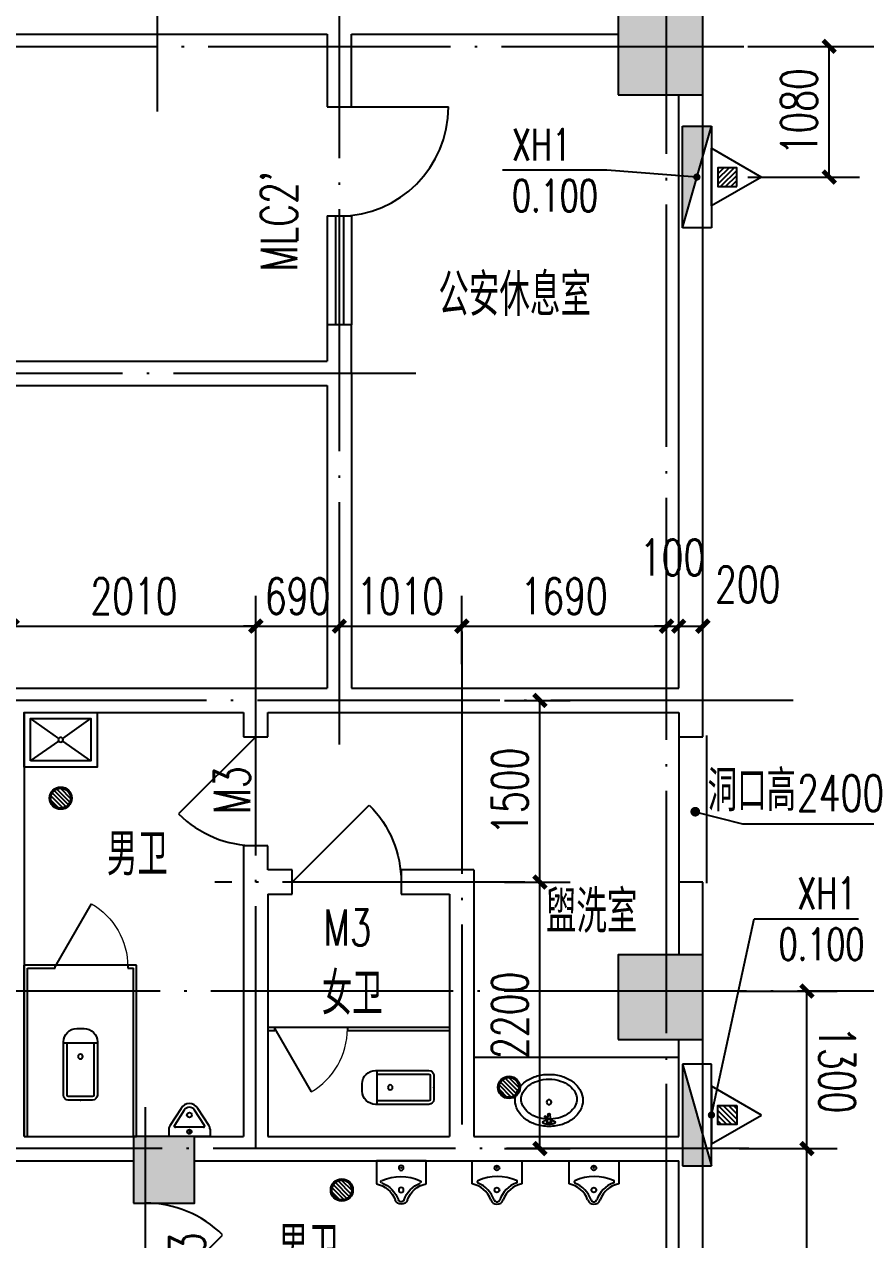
# Model space of a CAD drawing. Extents: x 63793 to 231107, y 20849 to 337643.
# Drawn here: x 183299 to 190242, y 269587 to 279621 of the extents above; entities that cross this region are included whole.
import ezdxf

# ---------------------------------------------------------------- set-up
doc = ezdxf.new("R2010")
doc.units = 0
doc.header["$LTSCALE"] = 1000
doc.header["$MEASUREMENT"] = 0
for name, pattern in [('CONTINOUS', [0]), ('DASH', [0.35, 0.25, -0.1]), ('DOTE', [2.42, 2, -0.2, 0.02, -0.2])]:
    doc.linetypes.add(name, pattern=pattern)
for name, color, linetype in [('COLUMN', 2, 'Continuous'), ('DIM_LEAD', 3, 'Continuous'), ('DOTE', 1, 'DOTE'), ('EQUIP_消火栓', 7, 'Continuous'), ('EQUIP_消防', 7, 'Continuous'), ('LATRINE', 6, 'Continuous'), ('LVTRY', 6, 'Continuous'), ('PUB_DIM', 3, 'Continuous'), ('PUB_HATCH', 8, 'Continuous'), ('PUB_TEXT', 7, 'Continuous'), ('WALL', 2, 'Continuous'), ('WINDOW', 4, 'Continuous'), ('WINDOW_TEXT', 7, 'Continuous'), ('厨卫', 30, 'Continuous'), ('家具', 7, 'Continuous'), ('新块$0$PUB_DIM', 3, 'Continuous')]:
    doc.layers.add(name, color=color, linetype=linetype)
doc.styles.add('_HZTXT', font='txt.shx', dxfattribs={"width": 0.7, "bigfont": 'HZTXT.shx'})
doc.styles.add('_TCH_DIM', font='SIMPLEX', dxfattribs={"bigfont": 'GBCBIG'})
doc.styles.add('_TCH_DIM_T3', font='SIMPLEX', dxfattribs={"width": 0.705882, "bigfont": 'GBCBIG'})
doc.styles.add('_TCH_WINDOW', font='SIMPLEX', dxfattribs={"height": 3.5, "bigfont": 'GBCBIG'})
doc.styles.get("Standard").update_dxf_attribs({"font": 'gbenor.shx', "bigfont": 'gbcbig.shx'})
doc.dimstyles.new('_TCH_ARCH&&100', dxfattribs={"dimtxt": 297.5, "dimasz": 100, "dimexe": 250, "dimexo": 300, "dimgap": 100, "dimtad": 1, "dimdec": 0, "dimzin": 0, "dimdsep": 46, "dimtxsty": '_TCH_DIM_T3', "dimblk": 'ARCHTICK', "dimcen": 0.09, "dimclrt": 7, "dimazin": 2, "dimtfac": 1, "dimtdec": 0, "dimtix": 1, "dimtmove": 2, "dimatfit": 3, "dimfxl": 0, "dimtolj": 1, "dimtzin": 0, "dimarcsym": 0})

# ---------------------------------------------------------------- blocks, each defined once
blk = doc.blocks.new('$lvtry$00000223')
for p, q in [((-205, 0, 0), (205, 0, 0)), ((-205, -191, 0), (-205, 0, 0)), ((205, 0, 0), (205, -191, 0))]:
    blk.add_line(p, q)
for centre in [(0, -60, 0), (0, -242, 0)]:
    blk.add_circle(centre, 20)
for centre, radius, start, end in [((-243, -391, 0), 203, 19.2639, 79.2894), ((-152, -175, 0), 10, 114.1084, 248.1394), ((5, -526, 0), 395, 66.6675, 114.1084), ((-243, -401, 0), 233, 19.2639, 68.1394), ((243, -401, 0), 233, 110.4941, 160.7361), ((243, -391, 0), 203, 100.7106, 160.7361), ((158, -173, 0), 10, 290.4941, 66.6675), ((0, -306, 0), 54, 199.2639, 269.7777), ((0, -316, 0), 24, 199.2639, 269.4998), ((0, -306, 0), 54, 270.2223, 340.7361), ((0, -316, 0), 24, 270.5002, 340.7361)]:
    blk.add_arc(centre, radius, start, end)
blk.add_point((0, -60, 0))
blk = doc.blocks.new('A$C53763DD8')
at = {"layer": 'LVTRY', "color": 6, "linetype": 'Continuous', "ltscale": 5}
for p, q in [((100, 800), (567, 473)), ((1100, 800), (633, 473)), ((567, 427), (100, 100)), ((633, 427), (1100, 100))]:
    blk.add_line(p, q, dxfattribs=at)
for points in [[(0, 900), (0, 0), (1200, 0), (1200, 900)], [(100, 800), (100, 100), (1100, 100), (1100, 800)]]:
    blk.add_lwpolyline(points, close=True, dxfattribs=at)
blk.add_circle((600, 450), 39.7, dxfattribs=at)
blk = doc.blocks.new('drgrt')
at = {"layer": '厨卫'}
h = blk.add_hatch(dxfattribs=at)
h.set_pattern_fill('ANSI31', color=256, scale=200, angle=-90, style=0)
h.set_pattern_definition([(135, (467302.654, -452121.677), (-17.6776695, -17.6776695), [])])
h.paths.add_polyline_path([(622639, -8723, 1), (622639, -8887, 1)])
h = blk.add_hatch(dxfattribs=at)
h.set_pattern_fill('ANSI31', color=256, scale=200, angle=-90, style=0)
h.set_pattern_definition([(135, (467302.654, -452121.677), (-17.6776695, -17.6776695), [])])
h.paths.add_polyline_path([(622639, -8723, 1), (622639, -8887, 1)])
h = blk.add_hatch(dxfattribs=at)
h.set_pattern_fill('ANSI31', color=256, scale=200, angle=-90, style=0)
h.set_pattern_definition([(135, (466585.184, -452264.022), (-17.6776695, -17.6776695), [])])
h.paths.add_polyline_path([(621921, -8865, 1), (621921, -9029, 1)])
h = blk.add_hatch(dxfattribs=at)
h.set_pattern_fill('ANSI31', color=256, scale=200, angle=-90, style=0)
h.set_pattern_definition([(135, (466585.184, -452264.022), (-17.6776695, -17.6776695), [])])
h.paths.add_polyline_path([(621921, -8865, 1), (621921, -9029, 1)])
h = blk.add_hatch(dxfattribs=at)
h.set_pattern_fill('ANSI31', color=256, scale=200, angle=-90, style=0)
h.set_pattern_definition([(135, (466585.184, -453600.247), (-17.6776695, -17.6776695), [])])
h.paths.add_polyline_path([(621921, -10201, 1), (621921, -10365, 1)])
h = blk.add_hatch(dxfattribs=at)
h.set_pattern_fill('ANSI31', color=256, scale=200, angle=-90, style=0)
h.set_pattern_definition([(135, (466585.184, -453600.247), (-17.6776695, -17.6776695), [])])
h.paths.add_polyline_path([(621921, -10201, 1), (621921, -10365, 1)])
h = blk.add_hatch(dxfattribs=at)
h.set_pattern_fill('ANSI31', color=256, scale=200, angle=-90, style=0)
h.set_pattern_definition([(135, (471002.692, -454509.946), (-17.6776695, -17.6776695), [])])
h.paths.add_polyline_path([(626339, -11111, 1), (626339, -11275, 1)])
h = blk.add_hatch(dxfattribs=at)
h.set_pattern_fill('ANSI31', color=256, scale=200, angle=-90, style=0)
h.set_pattern_definition([(135, (471002.692, -454509.946), (-17.6776695, -17.6776695), [])])
h.paths.add_polyline_path([(626339, -11111, 1), (626339, -11275, 1)])
h = blk.add_hatch(dxfattribs=at)
h.set_pattern_fill('ANSI31', color=256, scale=200, angle=-90, style=0)
h.set_pattern_definition([(135, (469622.653, -455356.53), (-17.6776695, -17.6776695), [])])
h.paths.add_polyline_path([(624959, -11958, 1), (624959, -12121, 1)])
h = blk.add_hatch(dxfattribs=at)
h.set_pattern_fill('ANSI31', color=256, scale=200, angle=-90, style=0)
h.set_pattern_definition([(135, (469622.653, -455356.53), (-17.6776695, -17.6776695), [])])
h.paths.add_polyline_path([(624959, -11958, 1), (624959, -12121, 1)])
h = blk.add_hatch(dxfattribs=at)
h.set_pattern_fill('ANSI31', color=256, scale=200, angle=-90, style=0)
h.set_pattern_definition([(135, (464652.654, -456055.464), (-17.6776695, -17.6776695), [])])
h.paths.add_polyline_path([(619989, -12657, 1), (619989, -12820, 1)])
h = blk.add_hatch(dxfattribs=at)
h.set_pattern_fill('ANSI31', color=256, scale=200, angle=-90, style=0)
h.set_pattern_definition([(135, (464652.654, -456055.464), (-17.6776695, -17.6776695), [])])
h.paths.add_polyline_path([(619989, -12657, 1), (619989, -12820, 1)])
h = blk.add_hatch(dxfattribs=at)
h.set_pattern_fill('ANSI31', color=256, scale=200, angle=-90, style=0)
h.set_pattern_definition([(135, (468150.352, -456956.53), (-17.6776695, -17.6776695), [])])
h.paths.add_polyline_path([(623487, -13558, 1), (623487, -13721, 1)])
h = blk.add_hatch(dxfattribs=at)
h.set_pattern_fill('ANSI31', color=256, scale=200, angle=-90, style=0)
h.set_pattern_definition([(135, (468150.352, -456956.53), (-17.6776695, -17.6776695), [])])
h.paths.add_polyline_path([(623487, -13558, 1), (623487, -13721, 1)])
h = blk.add_hatch(dxfattribs=at)
h.set_pattern_fill('ANSI31', color=256, scale=200, angle=-90, style=0)
h.set_pattern_definition([(135, (464652.654, -460015.187), (-17.6776695, -17.6776695), [])])
h.paths.add_polyline_path([(619989, -16616, 1), (619989, -16780, 1)])
for centre, radius in [((622639, -8805), 91.9), ((622639, -8805), 91.9), ((622639, -8805), 81.9), ((622639, -8805), 81.9), ((621921, -8947), 91.9), ((621921, -8947), 91.9), ((621921, -8947), 81.9), ((621921, -8947), 81.9), ((621921, -10283), 91.9), ((621921, -10283), 91.9), ((621921, -10283), 81.9), ((621921, -10283), 81.9), ((626339, -11193, 0), 91.9), ((626339, -11193, 0), 91.9), ((626339, -11193, 0), 81.9), ((626339, -11193, 0), 81.9), ((624959, -12040), 91.9), ((624959, -12040), 91.9), ((624959, -12040), 81.9), ((624959, -12040), 81.9), ((619989, -12738), 91.9), ((619989, -12738), 91.9), ((619989, -12738), 81.9), ((619989, -12738), 81.9), ((623487, -13640), 91.9), ((623487, -13640), 91.9), ((623487, -13640), 81.9), ((623487, -13640), 81.9), ((619989, -16698), 91.9), ((619989, -16698), 81.9)]:
    blk.add_circle(centre, radius, dxfattribs=at)
blk = doc.blocks.new('$TwtSys$00000434')
for p, q in [((-0.5, 0.5), (-0.5, -0.5)), ((-0.5, -0.5), (0.5, 0.5)), ((0.5, 0.5), (-0.5, 0.5)), ((0.5, -0.5), (0.5, 0.5)), ((-0.5, -0.5), (0.5, -0.5))]:
    blk.add_line(p, q)
blk.add_solid([(0.5, -0.5), (0.5, 0.5), (-0.5, -0.5)])
blk = doc.blocks.new('$ATTACHMENT$00000214')
h = blk.add_hatch()
h.set_pattern_fill('ANSI31', color=256, scale=200, style=0)
h.set_pattern_definition([(45, (-38543.802, -6842.639), (-17.67767, 17.67767), [])])
h.paths.add_polyline_path([(-64.9, 1.9), (64.9, 1.9), (64.9, -127.9), (-64.9, -127.9)])
for points in [[(0, 171.8), (-198.4, -171.8), (198.4, -171.8)], [(-64.9, 1.9), (64.9, 1.9), (64.9, -127.9), (-64.9, -127.9)]]:
    blk.add_lwpolyline(points, close=True)
blk = doc.blocks.new('dsff')
at = {"layer": 'EQUIP_消火栓', "yscale": 240, "zscale": 840, "rotation": 270}
for p, xscale in [((399349, -2473), -840), ((399349, -10217), 840)]:
    blk.add_blockref('$TwtSys$00000434', p, dxfattribs=dict(at, xscale=xscale))
at = {"layer": 'EQUIP_消防', "yscale": 1.2, "zscale": 1.2, "rotation": 270}
for p, xscale in [((399675, -2473), -1.2), ((399675, -10217), 1.2)]:
    blk.add_blockref('$ATTACHMENT$00000214', p, dxfattribs=dict(at, xscale=xscale))
blk = doc.blocks.new('_ArchTick')
at = {"color": 0, "linetype": 'ByBlock', "const_width": 0.4}
blk.add_lwpolyline([(-0.5, -0.5), (0.5, 0.5)], dxfattribs=at)
blk = doc.blocks.new('*D1632')
at = {"layer": 'Defpoints', "color": 0, "transparency": 16777216}
for p in [(188969, 279439), (189941, 279439), (188969, 278360)]:
    blk.add_point(p, dxfattribs=at)
at = {"layer": 'PUB_DIM', "color": 0, "lineweight": -2, "transparency": 16777216}
for p, q in [((189269, 279439), (190191, 279439)), ((189941, 278360), (189941, 279439)), ((189269, 278360), (190191, 278360))]:
    blk.add_line(p, q, dxfattribs=at)
at = {"layer": 'PUB_DIM', "color": 0, "lineweight": -2, "transparency": 16777216, "xscale": 100, "yscale": 100, "zscale": 100}
for p, rotation in [((189941, 279439), 90), ((189941, 278360), 270)]:
    blk.add_blockref('_ArchTick', p, dxfattribs=dict(at, rotation=rotation))
at = {"layer": 'PUB_DIM', "color": 7, "transparency": 16777216, "insert": (189692, 278899), "char_height": 297.5, "attachment_point": 5, "rotation": 90, "style": '_TCH_DIM_T3'}
blk.add_mtext('\\A1;1080', dxfattribs=at)
blk = doc.blocks.new('*D135')
at = {"layer": 'Defpoints', "color": 0, "transparency": 16777216}
for p in [(188899, 270339), (189757, 270339), (188901, 267139)]:
    blk.add_point(p, dxfattribs=at)
at = {"layer": 'PUB_DIM', "color": 0, "lineweight": -2, "transparency": 16777216}
for p, q in [((189199, 270339), (190007, 270339)), ((189759, 267139), (189757, 270339)), ((189201, 267139), (190009, 267139))]:
    blk.add_line(p, q, dxfattribs=at)
at = {"layer": 'PUB_DIM', "color": 0, "lineweight": -2, "transparency": 16777216, "xscale": 100, "yscale": 100, "zscale": 100}
for p, rotation in [((189757, 270339), 90.01919057545578), ((189759, 267139), 270.0191905754558)]:
    blk.add_blockref('_ArchTick', p, dxfattribs=dict(at, rotation=rotation))
at = {"layer": 'PUB_DIM', "color": 7, "transparency": 16777216, "insert": (190007, 268739), "char_height": 297.5, "attachment_point": 5, "rotation": 270.0192, "style": '_TCH_DIM_T3'}
blk.add_mtext('\\A1;3200', dxfattribs=at)
blk = doc.blocks.new('*D136')
at = {"layer": 'Defpoints', "color": 0, "transparency": 16777216}
for p in [(188899, 271639), (189757, 271639), (188899, 270339)]:
    blk.add_point(p, dxfattribs=at)
at = {"layer": 'PUB_DIM', "color": 0, "lineweight": -2, "transparency": 16777216}
for p, q in [((189199, 271639), (190007, 271639)), ((189757, 270339), (189757, 271639)), ((189199, 270339), (190007, 270339))]:
    blk.add_line(p, q, dxfattribs=at)
at = {"layer": 'PUB_DIM', "color": 0, "lineweight": -2, "transparency": 16777216, "xscale": 100, "yscale": 100, "zscale": 100}
for p, rotation in [((189757, 271639), 90.01919057545558), ((189757, 270339), 270.0191905754556)]:
    blk.add_blockref('_ArchTick', p, dxfattribs=dict(at, rotation=rotation))
at = {"layer": 'PUB_DIM', "color": 7, "transparency": 16777216, "insert": (190006, 270989), "char_height": 297.5, "attachment_point": 5, "rotation": 270.0192, "style": '_TCH_DIM_T3'}
blk.add_mtext('\\A1;1300', dxfattribs=at)
blk = doc.blocks.new('*D137')
at = {"layer": 'Defpoints', "color": 0, "transparency": 16777216}
for p in [(186962, 272539), (187554, 272539), (186962, 270339)]:
    blk.add_point(p, dxfattribs=at)
at = {"layer": 'PUB_DIM', "color": 0, "lineweight": -2, "transparency": 16777216}
for p, q in [((187262, 272539), (187804, 272539)), ((187554, 270339), (187554, 272539)), ((187262, 270339), (187804, 270339))]:
    blk.add_line(p, q, dxfattribs=at)
at = {"layer": 'PUB_DIM', "color": 0, "lineweight": -2, "transparency": 16777216, "xscale": 100, "yscale": 100, "zscale": 100}
for p, rotation in [((187554, 272539), 90), ((187554, 270339), 270)]:
    blk.add_blockref('_ArchTick', p, dxfattribs=dict(at, rotation=rotation))
at = {"layer": 'PUB_DIM', "color": 7, "transparency": 16777216, "insert": (187306, 271439), "char_height": 297.5, "attachment_point": 5, "rotation": 90, "style": '_TCH_DIM_T3'}
blk.add_mtext('\\A1;2200', dxfattribs=at)
blk = doc.blocks.new('*D138')
at = {"layer": 'Defpoints', "color": 0, "transparency": 16777216}
for p in [(186962, 274039), (187554, 274039), (186962, 272539)]:
    blk.add_point(p, dxfattribs=at)
at = {"layer": 'PUB_DIM', "color": 0, "lineweight": -2, "transparency": 16777216}
for p, q in [((187262, 274039), (187804, 274039)), ((187554, 272539), (187554, 274039)), ((187262, 272539), (187804, 272539))]:
    blk.add_line(p, q, dxfattribs=at)
at = {"layer": 'PUB_DIM', "color": 0, "lineweight": -2, "transparency": 16777216, "xscale": 100, "yscale": 100, "zscale": 100}
for p, rotation in [((187554, 274039), 90), ((187554, 272539), 270)]:
    blk.add_blockref('_ArchTick', p, dxfattribs=dict(at, rotation=rotation))
at = {"layer": 'PUB_DIM', "color": 7, "transparency": 16777216, "insert": (187306, 273289), "char_height": 297.5, "attachment_point": 5, "rotation": 90, "style": '_TCH_DIM_T3'}
blk.add_mtext('\\A1;1500', dxfattribs=at)
blk = doc.blocks.new('*D140')
at = {"layer": 'Defpoints', "color": 0, "transparency": 16777216}
for p in [(185209, 274652), (183199, 274039), (185209, 274039)]:
    blk.add_point(p, dxfattribs=at)
at = {"layer": 'PUB_DIM', "color": 0, "lineweight": -2, "transparency": 16777216}
for p, q in [((183199, 274339), (183199, 274902)), ((185209, 274339), (185209, 274902)), ((183199, 274652), (185209, 274652))]:
    blk.add_line(p, q, dxfattribs=at)
at = {"layer": 'PUB_DIM', "color": 0, "lineweight": -2, "transparency": 16777216, "xscale": 100, "yscale": 100, "zscale": 100, "rotation": 180}
blk.add_blockref('_ArchTick', (183199, 274652), dxfattribs=at)
at = {"layer": 'PUB_DIM', "color": 0, "lineweight": -2, "transparency": 16777216, "xscale": 100, "yscale": 100, "zscale": 100}
blk.add_blockref('_ArchTick', (185209, 274652), dxfattribs=at)
at = {"layer": 'PUB_DIM', "color": 7, "transparency": 16777216, "insert": (184204, 274900), "char_height": 297.5, "attachment_point": 5, "style": '_TCH_DIM_T3'}
blk.add_mtext('\\A1;2010', dxfattribs=at)
blk = doc.blocks.new('*D141')
at = {"layer": 'Defpoints', "color": 0, "transparency": 16777216}
for p in [(185899, 274652), (185209, 274039), (185899, 274039)]:
    blk.add_point(p, dxfattribs=at)
at = {"layer": 'PUB_DIM', "color": 0, "lineweight": -2, "transparency": 16777216}
for p, q in [((185209, 274339), (185209, 274902)), ((185899, 274339), (185899, 274902)), ((185209, 274652), (185109, 274652)), ((185209, 274652), (185899, 274652)), ((185899, 274652), (185999, 274652))]:
    blk.add_line(p, q, dxfattribs=at)
at = {"layer": 'PUB_DIM', "color": 0, "lineweight": -2, "transparency": 16777216, "xscale": 100, "yscale": 100, "zscale": 100}
blk.add_blockref('_ArchTick', (185209, 274652), dxfattribs=at)
at = {"layer": 'PUB_DIM', "color": 0, "lineweight": -2, "transparency": 16777216, "xscale": 100, "yscale": 100, "zscale": 100, "rotation": 180}
blk.add_blockref('_ArchTick', (185899, 274652), dxfattribs=at)
at = {"layer": 'PUB_DIM', "color": 7, "transparency": 16777216, "insert": (185554, 274900), "char_height": 297.5, "attachment_point": 5, "style": '_TCH_DIM_T3'}
blk.add_mtext('\\A1;690', dxfattribs=at)
blk = doc.blocks.new('*D142')
at = {"layer": 'Defpoints', "color": 0, "transparency": 16777216}
for p in [(186909, 274652), (185899, 274039), (186909, 274039)]:
    blk.add_point(p, dxfattribs=at)
at = {"layer": 'PUB_DIM', "color": 0, "lineweight": -2, "transparency": 16777216}
for p, q in [((185899, 274339), (185899, 274902)), ((186909, 274339), (186909, 274902)), ((185899, 274652), (186909, 274652))]:
    blk.add_line(p, q, dxfattribs=at)
at = {"layer": 'PUB_DIM', "color": 0, "lineweight": -2, "transparency": 16777216, "xscale": 100, "yscale": 100, "zscale": 100, "rotation": 180}
blk.add_blockref('_ArchTick', (185899, 274652), dxfattribs=at)
at = {"layer": 'PUB_DIM', "color": 0, "lineweight": -2, "transparency": 16777216, "xscale": 100, "yscale": 100, "zscale": 100}
blk.add_blockref('_ArchTick', (186909, 274652), dxfattribs=at)
at = {"layer": 'PUB_DIM', "color": 7, "transparency": 16777216, "insert": (186404, 274900), "char_height": 297.5, "attachment_point": 5, "style": '_TCH_DIM_T3'}
blk.add_mtext('\\A1;1010', dxfattribs=at)
blk = doc.blocks.new('*D143')
at = {"layer": 'Defpoints', "color": 0, "transparency": 16777216}
for p in [(188599, 274652), (186909, 274039), (188599, 274039)]:
    blk.add_point(p, dxfattribs=at)
at = {"layer": 'PUB_DIM', "color": 0, "lineweight": -2, "transparency": 16777216}
for p, q in [((186909, 274339), (186909, 274902)), ((188599, 274339), (188599, 274902)), ((186909, 274652), (188599, 274652))]:
    blk.add_line(p, q, dxfattribs=at)
at = {"layer": 'PUB_DIM', "color": 0, "lineweight": -2, "transparency": 16777216, "xscale": 100, "yscale": 100, "zscale": 100, "rotation": 180}
blk.add_blockref('_ArchTick', (186909, 274652), dxfattribs=at)
at = {"layer": 'PUB_DIM', "color": 0, "lineweight": -2, "transparency": 16777216, "xscale": 100, "yscale": 100, "zscale": 100}
blk.add_blockref('_ArchTick', (188599, 274652), dxfattribs=at)
at = {"layer": 'PUB_DIM', "color": 7, "transparency": 16777216, "insert": (187754, 274900), "char_height": 297.5, "attachment_point": 5, "style": '_TCH_DIM_T3'}
blk.add_mtext('\\A1;1690', dxfattribs=at)
blk = doc.blocks.new('*D144')
at = {"layer": 'Defpoints', "color": 0, "transparency": 16777216}
for p in [(188699, 274652), (188599, 274039), (188699, 274039)]:
    blk.add_point(p, dxfattribs=at)
at = {"layer": 'PUB_DIM', "color": 0, "lineweight": -2, "transparency": 16777216}
for p, q in [((188599, 274339), (188599, 274902)), ((188699, 274339), (188699, 274902)), ((188599, 274652), (188499, 274652)), ((188599, 274652), (188699, 274652)), ((188699, 274652), (188799, 274652))]:
    blk.add_line(p, q, dxfattribs=at)
at = {"layer": 'PUB_DIM', "color": 0, "lineweight": -2, "transparency": 16777216, "xscale": 100, "yscale": 100, "zscale": 100}
blk.add_blockref('_ArchTick', (188599, 274652), dxfattribs=at)
at = {"layer": 'PUB_DIM', "color": 0, "lineweight": -2, "transparency": 16777216, "xscale": 100, "yscale": 100, "zscale": 100, "rotation": 180}
blk.add_blockref('_ArchTick', (188699, 274652), dxfattribs=at)
at = {"layer": 'PUB_DIM', "color": 7, "transparency": 16777216, "insert": (188649, 275219), "char_height": 297.5, "attachment_point": 5, "style": '_TCH_DIM_T3'}
blk.add_mtext('\\A1;100', dxfattribs=at)
blk = doc.blocks.new('*D145')
at = {"layer": 'Defpoints', "color": 0, "transparency": 16777216}
for p in [(188899, 274652), (188699, 274039), (188899, 274039)]:
    blk.add_point(p, dxfattribs=at)
at = {"layer": 'PUB_DIM', "color": 0, "lineweight": -2, "transparency": 16777216}
for p, q in [((188699, 274339), (188699, 274902)), ((188899, 274339), (188899, 274902)), ((188699, 274652), (188899, 274652))]:
    blk.add_line(p, q, dxfattribs=at)
at = {"layer": 'PUB_DIM', "color": 0, "lineweight": -2, "transparency": 16777216, "xscale": 100, "yscale": 100, "zscale": 100, "rotation": 180}
blk.add_blockref('_ArchTick', (188699, 274652), dxfattribs=at)
at = {"layer": 'PUB_DIM', "color": 0, "lineweight": -2, "transparency": 16777216, "xscale": 100, "yscale": 100, "zscale": 100}
blk.add_blockref('_ArchTick', (188899, 274652), dxfattribs=at)
at = {"layer": 'PUB_DIM', "color": 7, "transparency": 16777216, "insert": (189269, 274997), "char_height": 297.5, "attachment_point": 5, "style": '_TCH_DIM_T3'}
blk.add_mtext('\\A1;200', dxfattribs=at)
blk = doc.blocks.new('_FZH')
blk.add_lwpolyline([(-0.5, -0.5), (0.5, -0.5), (0.5, 0.5), (-0.5, 0.5)], close=True)
at = {"layer": 'PUB_HATCH'}
blk.add_solid([(-0.5, -0.5), (0.5, -0.5), (-0.5, 0.5), (0.5, 0.5)], dxfattribs=at)
blk = doc.blocks.new('$DorLib2D$00000136')
at = {"color": 0, "linetype": 'DASH'}
blk.add_line((0.5075, 0.6667), (-0.5075, 0.6667), dxfattribs=at)
at = {"color": 0, "linetype": 'Continuous'}
blk.add_line((-0.5, -0.5), (0.5, -0.5), dxfattribs=at)
blk = doc.blocks.new('$DorLib2D$00000114')
at = {"color": 0}
blk.add_line((0.5, 0), (-0.207, 0.707), dxfattribs=at)
blk.add_arc((0.5, 0), 1, 135, 180, dxfattribs=at)
blk = doc.blocks.new('$lvtry$00000202')
for p, q in [((-140, -40, 0), (-140, -480, 0)), ((-110, -40, 0), (-110, -470, 0)), ((100, 0, 0), (-100, 0, 0)), ((100, -30, 0), (-100, -30, 0)), ((110, -470, 0), (110, -40, 0)), ((140, -480, 0), (140, -40, 0)), ((140, -470, 0), (-140, -470, 0)), ((-30, -590, 0), (30, -590, 0))]:
    blk.add_line(p, q)
blk.add_circle((0, -359, 0), 20)
for centre, radius, start, end in [((-100, -40, 0), 40, 90, 180), ((-100, -40, 0), 10, 90, 180), ((100, -40, 0), 40, 0, 90), ((100, -40, 0), 10, 0, 90), ((-30, -480, 0), 110, 180, 270), ((30, -480, 0), 110, 270, 0)]:
    blk.add_arc(centre, radius, start, end)
blk.add_point((0, 0))
blk = doc.blocks.new('$TCHSYS$APDOOR2D')
blk.add_line((0.5, 0), (0, 0.866))
at = {"lineweight": 13}
blk.add_arc((0.5, 0), 1, 120, 180, dxfattribs=at)
blk = doc.blocks.new('$lvtry$00000221')
for p, q in [((-170, 0, 0), (170, 0, 0)), ((-170, -61, 0), (-170, 0, 0)), ((-162, -88, 0), (-69, -231, 0)), ((-124, -91, 0), (-43, -216, 0)), ((-116, -76, 0), (116, -76, 0)), ((43, -216, 0), (124, -91, 0)), ((69, -231, 0), (162, -88, 0)), ((170, -61, 0), (170, 0, 0))]:
    blk.add_line(p, q)
for centre, radius in [((0, -38, 0), 17.7), ((0, -177, 0), 20)]:
    blk.add_circle(centre, radius)
for centre, radius, start, end in [((-120, -61, 0), 50, 180, 213.0863), ((-116, -86, 0), 10, 90, 213.0863), ((116, -86, 0), 10, 326.9137, 90), ((120, -61, 0), 50, 326.9137, 0), ((0, -191, 0), 80, 210, 330), ((0, -191, 0), 50, 210, 330)]:
    blk.add_arc(centre, radius, start, end)
blk.add_point((0, -38, 0))
blk = doc.blocks.new('$lvtry$00000193')
for p, q in [((-17, -43, 0), (-17, -33, 0)), ((17, -43, 0), (17, -33, 0))]:
    blk.add_line(p, q)
at = {"elevation": 0}
blk.add_lwpolyline([(280, -215, 0.12431), (260, -136, 0.105707), (198, -63, 0.086941), (110, -17, 0.077137), (0, 0, 0.077137), (-110, -17, 0.086941), (-198, -63, 0.105707), (-260, -136, 0.12431), (-280, -215, 0.12431), (-260, -294, 0.105707), (-198, -367, 0.086941), (-110, -413, 0.077137), (0, -430, 0.077137), (110, -413, 0.086941), (198, -367, 0.105707), (260, -294, 0.12431)], format="xyb", close=True, dxfattribs=at)
blk.add_lwpolyline([(-25, -61, 0.056876), (-95, -75, 0.086941), (-168, -113, 0.105707), (-216, -170, 0.12431), (-230, -225, 0.12431), (-216, -280, 0.105707), (-168, -337, 0.086941), (-95, -375, 0.077137), (0, -390, 0.077137), (95, -375, 0.086941), (168, -337, 0.105707), (216, -280, 0.12431), (230, -225, 0.12431), (216, -170, 0.105707), (168, -113, 0.086941), (95, -75, 0.06676), (13, -60, 0.06676)], format="xyb", dxfattribs=at)
for centre, radius in [((0, -43, 0), 16.7), ((0, -200, 0), 20)]:
    blk.add_circle(centre, radius)
for centre, radius, start, end in [((-40, -34, 0), 10.1, 106.6096, 258.1648), ((-64, 234, 0), 259, 274.7069, 282.3732), ((-75, -213, 0), 173, 71.36, 79.1873), ((-29, -80, 0), 6.77, 155.344, 308.3224), ((-171, 19, 0), 166, 324.8411, 338.1337), ((-171, 19, 0), 170, 324.8411, 331.3523), ((-29, -80, 0), 3.37, 155.344, 308.3224), ((100, -194, 0), 170, 132.3141, 138.8253), ((100, -194, 0), 166, 125.5327, 138.8253), ((-12, -58, 0), 10.6, 201.8924, 261.774), ((0, -33, 0), 16.7, 0, 180), ((-381, -115, 0), 372, 2.3982, 6.7627), ((0, -96, 0), 9.9, 201.7837, 338.2163), ((64, 234, 0), 259, 257.6268, 265.2931), ((381, -115, 0), 372, 170.1008, 177.6018), ((75, -213, 0), 173, 100.8127, 110.4191), ((40, -34, 0), 10.1, 281.8352, 73.3904)]:
    blk.add_arc(centre, radius, start, end)
blk.add_point((0, -33, 0))

msp = doc.modelspace()

# ---------------------------------------------------------------- linework, layer by layer
at = {"layer": 'DIM_LEAD'}
for p, q in [((188835.8, 273120), (189225.8, 273019.2)), ((189225.8, 273019.2), (190520.2, 273019.2))]:
    msp.add_line(p, q, dxfattribs=at)
at = {"layer": 'DIM_LEAD', "const_width": 40}
msp.add_lwpolyline([(188816.4, 273125, 1), (188855.1, 273115, 1)], format="xyb", close=True, dxfattribs=at)
at = {"layer": 'DOTE'}
for p, q in [((188599.3, 261612.7), (188599.3, 287795.5)), ((184399.3, 278901.3), (184399.3, 287540.8)), ((185899.3, 273675.7), (185899.3, 280041.6)), ((138837, 279438.9), (206199.3, 279438.9)), ((186529.5, 276738.9), (179426.5, 276738.9)), ((186909, 274608.5), (186909, 270538.9)), ((185209, 270338.9), (185209, 274483.8)), ((189643.2, 274038.9), (179906.9, 274038.9)), ((187430.6, 272538.9), (184871, 272538.9)), ((206199.3, 271638.9), (138837, 271638.9)), ((184299.3, 261612.7), (184299.3, 270681)), ((189277.9, 270338.9), (179980.4, 270338.9))]:
    msp.add_line(p, q, dxfattribs=at)
at = {"layer": 'LATRINE'}
for p, q in [((184224.3, 271852.9), (183299.3, 271852.9)), ((183552.9, 271852.9), (183299.3, 271852.9)), ((183299.3, 270439.4), (183299.3, 271852.9)), ((183552.9, 271827.9), (183552.9, 271852.9)), ((184224.3, 271852.9), (184152.9, 271852.9)), ((184152.9, 271852.9), (184152.9, 271827.9)), ((184224.3, 270439.4), (184224.3, 271852.9)), ((183324.3, 271827.9), (183552.9, 271827.9)), ((183324.3, 270439.4), (183324.3, 271827.9)), ((184152.9, 271827.9), (184199.3, 271827.9)), ((184199.3, 270439.4), (184199.3, 271827.9)), ((185365.4, 271338.9), (185309, 271338.9)), ((185309, 271338.9), (185309, 271313.9)), ((186192.6, 271338.9), (185365.4, 271338.9)), ((185365.4, 271313.9), (185365.4, 271338.9)), ((186809, 271338.9), (185965.4, 271338.9)), ((185965.4, 271338.9), (185965.4, 271313.9)), ((185309, 271313.9), (185365.4, 271313.9)), ((185965.4, 271313.9), (186809, 271313.9)), ((183299.3, 270439.4), (183324.3, 270439.4)), ((184199.3, 270439.4), (184224.3, 270439.4))]:
    msp.add_line(p, q, dxfattribs=at)
at = {"layer": 'LVTRY'}
msp.add_lwpolyline([(188699.3, 271089.4), (187009, 271089.4), (187009, 270689.3)], dxfattribs=at)
at = {"layer": 'WALL'}
for p, q in [((181599.3, 279538.9), (184399.3, 279538.9)), ((184399.3, 279538.9), (185799.3, 279538.9)), ((185799.3, 279538.9), (185799.3, 278938.9)), ((185999.3, 278938.9), (185999.3, 279538.9)), ((185999.3, 279538.9), (188199.3, 279538.9)), ((188699.3, 274138.9), (188699.3, 279038.9)), ((188899.3, 274038.9), (188899.3, 279038.9)), ((185799.3, 278938.9), (185999.3, 278938.9)), ((185999.3, 277138.9), (185799.3, 277138.9)), ((185799.3, 277138.9), (185799.3, 276838.9)), ((185999.3, 276738.9), (185999.3, 277138.9)), ((180699.3, 276838.9), (185799.3, 276838.9)), ((185999.3, 276738.9), (185999.3, 274138.9)), ((180699.3, 276638.9), (185799.3, 276638.9)), ((185799.3, 276638.9), (185799.3, 274138.9)), ((183199.3, 274138.9), (185212, 274138.9)), ((185212, 274138.9), (185799.3, 274138.9)), ((185999.3, 274138.9), (188699.3, 274138.9)), ((188899.3, 273738.9), (188899.3, 274038.9)), ((183299.3, 273938.9), (185109, 273938.9)), ((183299.3, 273938.9), (183299.3, 270438.9)), ((185109, 273938.9), (185109, 273738.9)), ((185309, 273938.9), (185899.3, 273938.9)), ((185309, 273738.9), (185309, 273938.9)), ((185899.3, 273938.9), (188699.3, 273938.9)), ((188699.3, 273938.9), (188699.3, 273738.9)), ((185109, 273738.9), (185309, 273738.9)), ((188699.3, 273738.9), (188899.3, 273738.9)), ((185309, 272838.9), (185109, 272838.9)), ((185109, 272838.9), (185109, 272538.9)), ((185309, 272638.9), (185309, 272838.9)), ((185509, 272638.9), (185309, 272638.9)), ((185509, 272438.9), (185509, 272638.9)), ((187009, 272638.9), (186409, 272638.9)), ((186409, 272638.9), (186409, 272438.9)), ((187009, 272638.9), (187009, 271339.4)), ((185109, 272538.9), (185109, 270438.9)), ((188899.3, 272538.9), (188699.3, 272538.9)), ((188699.3, 272538.9), (188699.3, 271938.9)), ((188899.3, 271938.9), (188899.3, 272538.9)), ((185309, 272438.9), (185509, 272438.9)), ((185309, 272438.9), (185309, 270438.9)), ((186409, 272438.9), (186809, 272438.9)), ((186809, 272438.9), (186809, 271339.4)), ((186809, 271339.4), (186809, 270438.9)), ((187009, 271339.4), (187009, 270438.9)), ((188699.3, 270438.9), (188699.3, 271238.9)), ((188899.3, 270338.9), (188899.3, 271238.9)), ((183299.3, 270438.9), (184199.3, 270438.9)), ((184704.2, 270438.9), (185109, 270438.9)), ((185309, 270438.9), (186809, 270438.9)), ((187009, 270438.9), (188699.3, 270438.9)), ((188899.3, 268442.7), (188899.3, 270338.9)), ((180699.3, 270238.9), (184199.3, 270238.9)), ((183199.3, 270238.9), (184199.3, 270238.9)), ((184704.2, 270238.9), (185209, 270238.9)), ((185209, 270238.9), (186912, 270238.9)), ((186912, 270238.9), (188699.3, 270238.9)), ((188699.3, 268442.7), (188699.3, 270238.9))]:
    msp.add_line(p, q, dxfattribs=at)
at = {"layer": 'WINDOW'}
for p, q in [((185899.3, 278938.9), (186799.3, 278938.9)), ((185799.3, 278038.9), (185799.3, 277138.9)), ((185799.3, 278038.9), (185999.3, 278038.9)), ((185865.9, 278038.9), (185865.9, 277138.9)), ((185932.6, 278038.9), (185932.6, 277138.9)), ((185999.3, 278038.9), (185999.3, 277138.9))]:
    msp.add_line(p, q, dxfattribs=at)
msp.add_arc((185899.3, 278938.9), 900, 270, 0, dxfattribs=at)
at = {"layer": '新块$0$PUB_DIM'}
for p, q in [((188106, 278416.7), (187244.8, 278416.7)), ((188849.3, 278359.6), (188106, 278416.7)), ((188969.3, 270615.6), (189322.9, 272236.3)), ((189322.9, 272236.3), (190184.1, 272236.3))]:
    msp.add_line(p, q, dxfattribs=at)
at = {"layer": '新块$0$PUB_DIM', "const_width": 30}
for points in [[(188864.2, 278358.5, 1), (188834.3, 278360.8, 1)], [(188966.1, 270601, 1), (188972.5, 270630.3, 1)]]:
    msp.add_lwpolyline(points, format="xyb", close=True, dxfattribs=at)

# ---------------------------------------------------------------- block references
for name, p in [('dsff', (-210499.8, 280832.5)), ('drgrt', (-439039.6, 282036.8))]:
    msp.add_blockref(name, p)
at = {"layer": 'COLUMN'}
for p, xscale, yscale, zscale in [((188549.3, 279388.9), 699.9999999997672, 699.9999999997672, 699.9999999997672), ((188549.3, 271588.9), 699.9999999995343, 699.9999999995343, 699.9999999995343), ((184451.7, 270163.9), 504.8798976490507, 550.0000000178115, 550.0000000178115)]:
    msp.add_blockref('_FZH', p, dxfattribs=dict(at, xscale=xscale, yscale=yscale, zscale=zscale))
at = {"layer": 'LATRINE', "xscale": -600, "yscale": 600, "zscale": 25}
msp.add_blockref('$TCHSYS$APDOOR2D', (183852.9, 271840.4), dxfattribs=at)
at = {"layer": 'LATRINE', "xscale": 600, "yscale": 600, "zscale": 25, "rotation": 180}
msp.add_blockref('$TCHSYS$APDOOR2D', (185665.4, 271326.4), dxfattribs=at)
at = {"layer": 'LVTRY'}
for name, p, yscale in [('$lvtry$00000202', (183762, 270739.4), -0.9999999999999996), ('$lvtry$00000193', (187628.9, 270521.7, 0), -0.9999999999999989)]:
    msp.add_blockref(name, p, dxfattribs=dict(at, yscale=yscale))
at = {"layer": 'LVTRY', "yscale": -0.9999999999999998, "rotation": 90.00000000000001}
msp.add_blockref('$lvtry$00000202', (186677.8, 270843.9), dxfattribs=at)
at = {"layer": 'LVTRY', "rotation": 180}
msp.add_blockref('$lvtry$00000221', (184661.5, 270439.4, 0), dxfattribs=at)
at = {"layer": 'LVTRY', "linetype": 'CONTINOUS', "yscale": -1, "rotation": 180.0000008304283}
msp.add_blockref('$lvtry$00000223', (186409.5, 270238.9, 0), dxfattribs=at)
at = {"layer": 'LVTRY', "linetype": 'CONTINOUS', "xscale": -1, "yscale": -1, "rotation": 180}
for p in [(187199.3, 270238.9, 0), (187999.3, 270238.9, 0)]:
    msp.add_blockref('$lvtry$00000223', p, dxfattribs=at)
at = {"layer": 'WINDOW', "xscale": -1200, "yscale": -200, "zscale": -1200, "rotation": 89.99999999999865}
msp.add_blockref('$DorLib2D$00000136', (188799.3, 273138.9), dxfattribs=at)
at = {"layer": 'WINDOW'}
ref = msp.add_blockref('$DorLib2D$00000114', (185209, 273288.9), dxfattribs=dict(at, xscale=-900, yscale=-900, zscale=-900, rotation=270.0000000000011))
ref.add_attrib('A', 'M3', (185161.6, 273098.9), dxfattribs={"layer": 'WINDOW_TEXT', "height": 297.5, "rotation": 90, "style": '_TCH_WINDOW', "width": 0.705882})
ref = msp.add_blockref('$DorLib2D$00000114', (185959, 272538.9), dxfattribs=dict(at, xscale=-900, yscale=900, zscale=-900, rotation=359.999999999998))
ref.add_attrib('A', 'M3', (185769, 272015.2), dxfattribs={"layer": 'WINDOW_TEXT', "height": 297.5, "style": '_TCH_WINDOW', "width": 0.705882})
ref = msp.add_blockref('$DorLib2D$00000114', (184299.3, 269438.9), dxfattribs=dict(at, xscale=-900, yscale=-900, zscale=-900, rotation=90))
ref.add_attrib('A', 'M3', (184792, 269248.9), dxfattribs={"layer": 'WINDOW_TEXT', "height": 297.5, "rotation": 90, "style": '_TCH_WINDOW', "width": 0.705882})
at = {"layer": '家具', "color": 3, "ltscale": 5, "xscale": -0.5, "yscale": 0.5, "zscale": 0.5, "rotation": 180}
msp.add_blockref('A$C53763DD8', (183299.3, 273938.9), dxfattribs=at)

# ---------------------------------------------------------------- texts
at = {"char_height": 350, "width": 3190, "attachment_point": 1}
for s, insert in [('公安休息室', (186715.4, 277563.2)), ('男卫', (183980.2, 272944.2)), ('盥洗室', (187603.2, 272469.6)), ('女卫', (185753, 271793)), ('男卫', (185393.9, 269701.9))]:
    msp.add_mtext(s, dxfattribs=dict(at, insert=insert))
at = {"layer": 'PUB_TEXT'}
for s, height, style, width, p in [('XH1', 262.5, '_HZTXT', 0.7, (187323.6, 278495.4)), ('0.100', 262.5, '_HZTXT', 0.7, (187323.6, 278075.4)), ('2400', 297.5, '_TCH_DIM', 0.705882, (189675.2, 273124.2)), ('XH1', 262.5, '_HZTXT', 0.7, (189676.6, 272315.1)), ('0.100', 262.5, '_HZTXT', 0.7, (189523.5, 271895.1))]:
    msp.add_text(s, height=height, dxfattribs=dict(at, style=style, width=width)).set_placement(p)
at = {"layer": 'PUB_TEXT', "style": '_TCH_DIM'}
msp.add_text('洞口高', height=337.59, dxfattribs=at).set_placement((188938, 273124.2))
at = {"layer": 'WINDOW_TEXT', "style": '_TCH_WINDOW', "width": 0.705882}
msp.add_text("MLC2'", height=297.5, rotation=90, dxfattribs=at).set_placement((185549.5, 277580.3))

# ---------------------------------------------------------------- dimensions: what is measured, and where the dimension line sits
at = {"layer": 'PUB_DIM', "color": 6}
dim = msp.add_aligned_dim(p1=(188969.3, 278359.6), p2=(188969.3, 279438.9), distance=-971.6, text='1080', dimstyle='_TCH_ARCH&&100', dxfattribs=at)
dim.commit()
dim.dimension.update_dxf_attribs({"geometry": '*D1632', "text_midpoint": (189692.2, 278899.3)})
at = {"layer": 'PUB_DIM'}
for base, p1, p2, text, picture, middle in [((188699.3, 274651.6), (188599.3, 274038.9), (188699.3, 274038.9), '100', '*D144', (188649.3, 275219.1)), ((188899.3, 274651.6), (188699.3, 274038.9), (188899.3, 274038.9), '200', '*D145', (189269.3, 274996.6))]:
    dim = msp.add_linear_dim(base=base, p1=p1, p2=p2, angle=0, text=text, dimstyle='_TCH_ARCH&&100', dxfattribs=at)
    dim.commit()
    dim.dimension.update_dxf_attribs({"geometry": picture, "text_midpoint": middle, "dimtype": 129})
for p1, p2, distance, text, picture, middle in [((183199.3, 274038.9), (185209, 274038.9), 612.7, '2010', '*D140', (184204.2, 274900.4)), ((185209, 274038.9), (185899.3, 274038.9), 612.7, '690', '*D141', (185554.2, 274900.4)), ((185899.3, 274038.9), (186909, 274038.9), 612.7, '1010', '*D142', (186404.2, 274900.4)), ((186909, 274038.9), (188599.3, 274038.9), 612.7, '1690', '*D143', (187754.2, 274900.4)), ((186961.8, 272538.9), (186961.8, 274038.9), -592.6, '1500', '*D138', (187305.7, 273288.9)), ((186961.8, 270338.9), (186961.8, 272538.9), -592.6, '2200', '*D137', (187305.7, 271438.9)), ((188899.5, 270338.9), (188899, 271638.7), -858, '1300', '*D136', (190006, 270989.2)), ((188900.5, 267138.9), (188899.5, 270338.9), -858, '3200', '*D135', (190006.8, 268739.3))]:
    dim = msp.add_aligned_dim(p1=p1, p2=p2, distance=distance, text=text, dimstyle='_TCH_ARCH&&100', dxfattribs=at)
    dim.commit()
    dim.dimension.update_dxf_attribs({"geometry": picture, "text_midpoint": middle})

doc.saveas('drawing.dxf')
